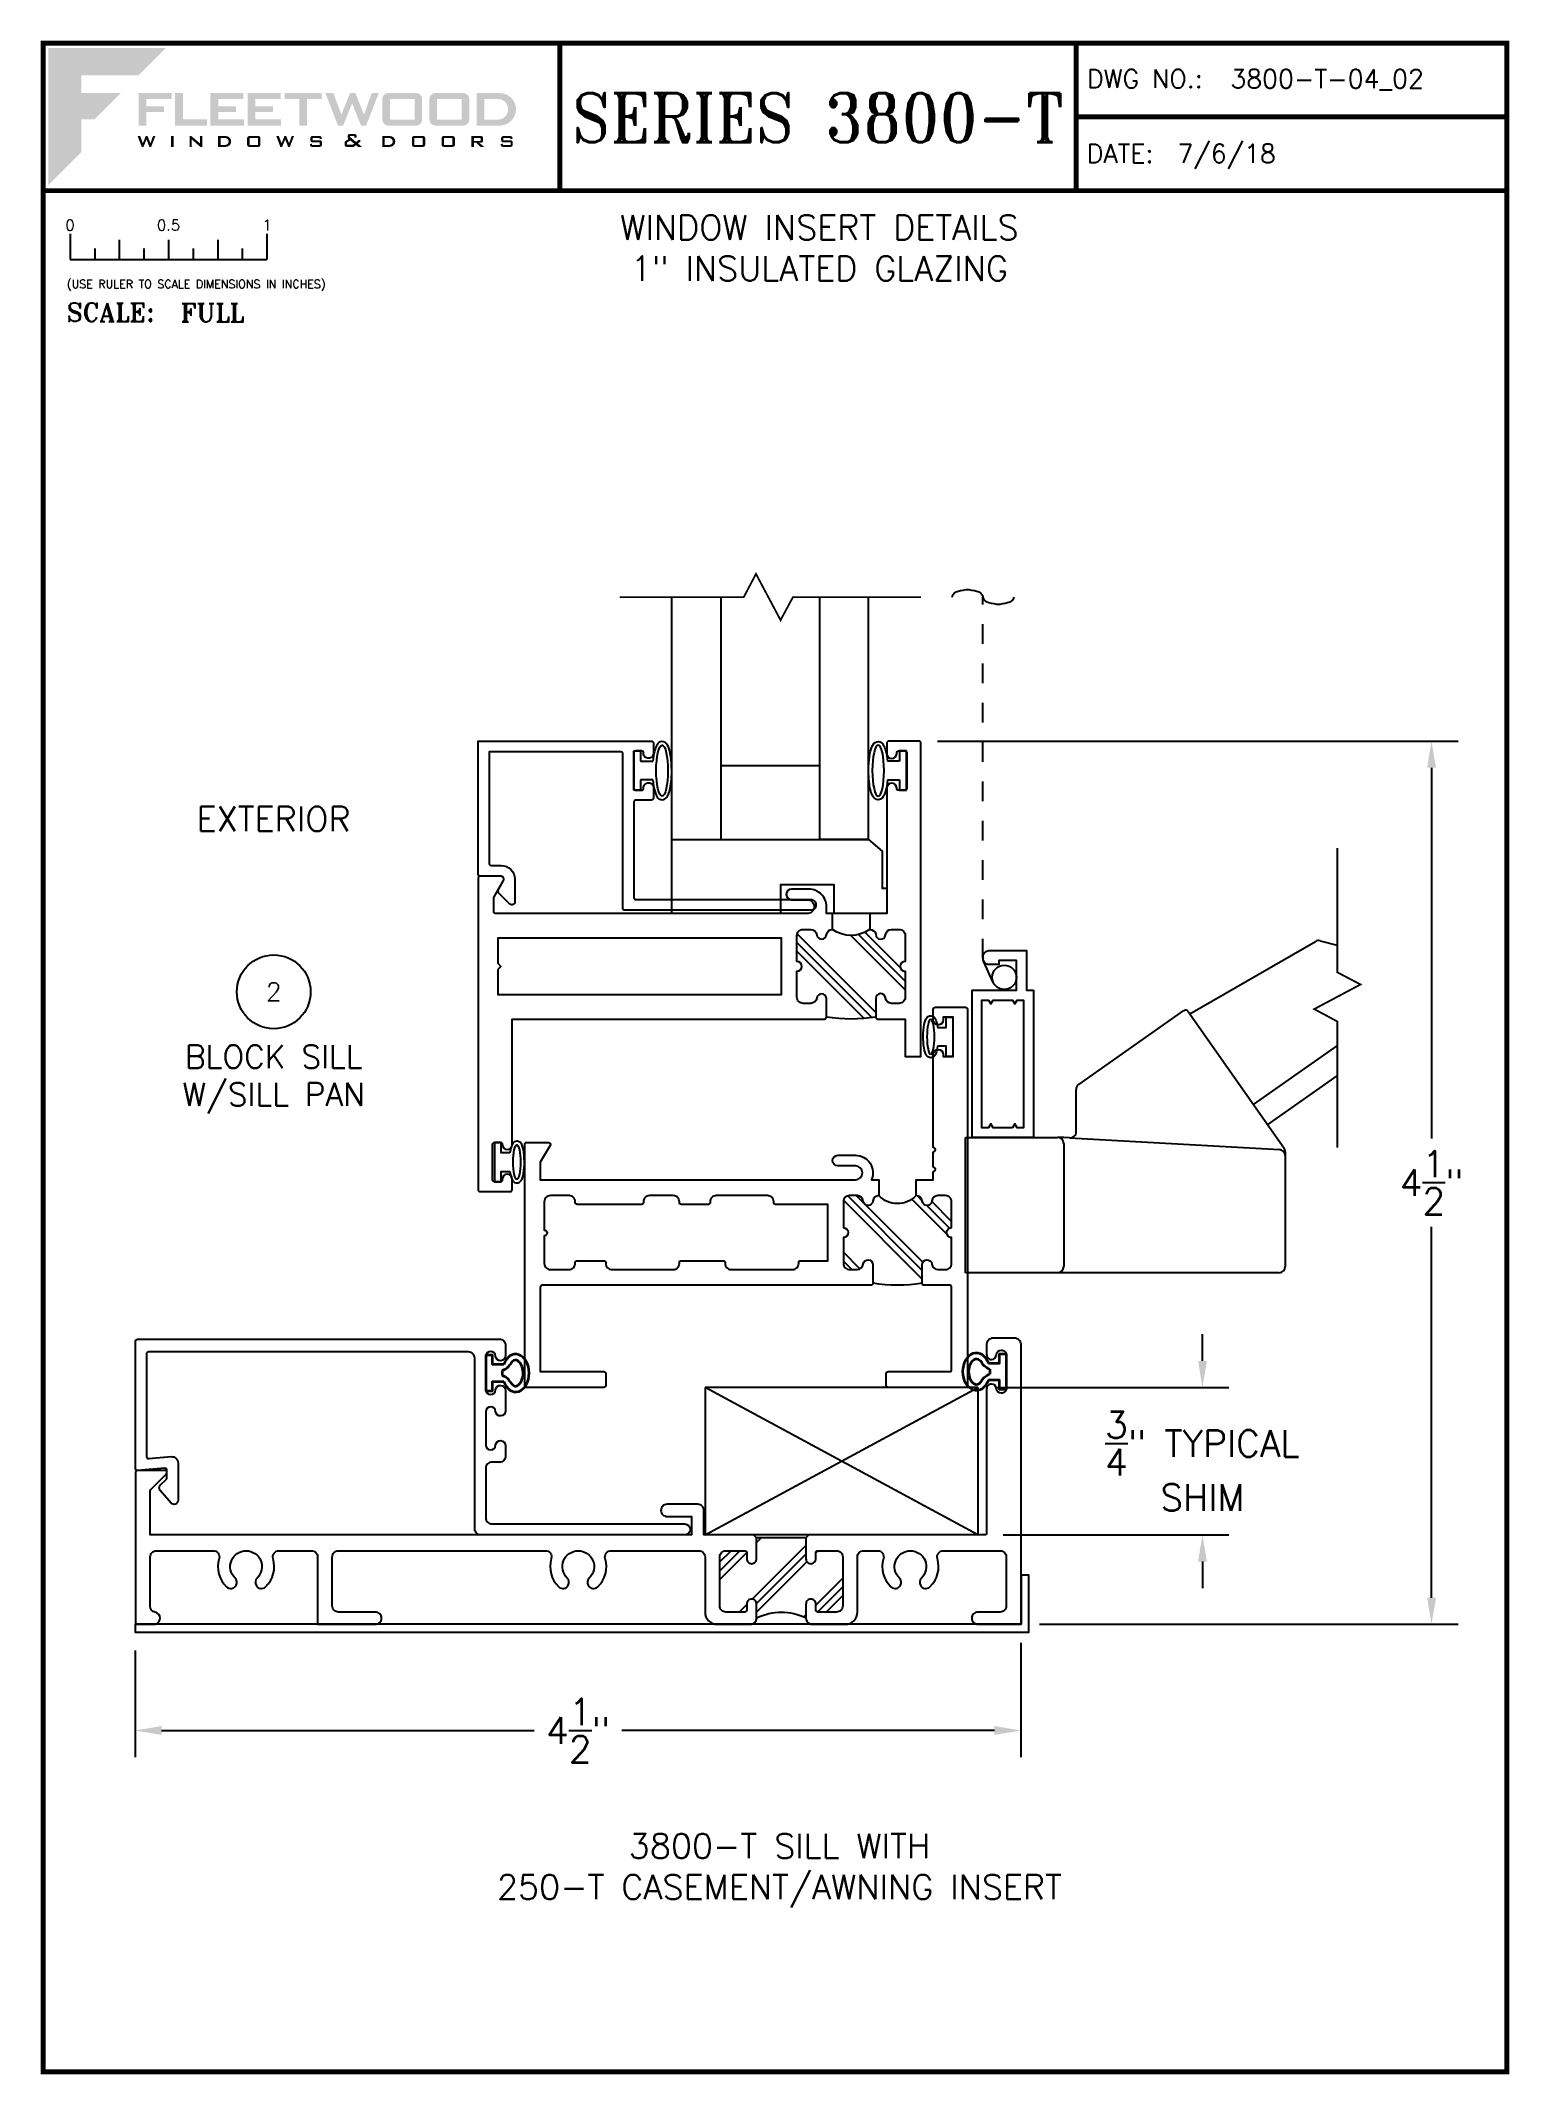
# Paper-space layout 'DETAIL 2' of a CAD drawing. Extents: x 0.3 to 7.8, y 0.1 to 10.4.
# The model-space entities are those that its viewports show. They can reach past a viewport. Long polylines and large blocks are cut down to what shows.
import ezdxf
from ezdxf.enums import TextEntityAlignment as Align

# ---------------------------------------------------------------- set-up
doc = ezdxf.new("R2010")
doc.units = 0
doc.header["$MEASUREMENT"] = 0
doc.linetypes.add('HIDDEN', pattern=[0.375, 0.25, -0.125])
doc.layers.get('0').update_dxf_attribs({"linetype": 'CONTINUOUS'})
doc.layers.get('Defpoints').update_dxf_attribs({"linetype": 'CONTINUOUS'})
for name, color, linetype in [('DIM', 7, 'CONTINUOUS'), ('FRAME', 1, 'CONTINUOUS'), ('GEOMETRY', 1, 'CONTINUOUS'), ('GLASS', 7, 'CONTINUOUS'), ('MISC', 7, 'CONTINUOUS'), ('SCREEN', 5, 'CONTINUOUS'), ('TEXT', 7, 'CONTINUOUS'), ('VENT', 5, 'CONTINUOUS')]:
    doc.layers.add(name, color=color, linetype=linetype)
doc.layers.add('PROFILE NUMBER', color=150, linetype='CONTINUOUS', lineweight=35)
doc.layers.add('VP', color=40, linetype='CONTINUOUS', plot=False)
doc.layers.get('VP').off()
doc.styles.add('ROMANS', font='romans')
doc.styles.add('ROMANT', font='romant')
doc.styles.add('SIMPLEX-094', font='simplex.shx', dxfattribs={"height": 0.094})
doc.styles.get("Standard").update_dxf_attribs({"font": 'simplex.shx'})
doc.dimstyles.new('FULL SCALE', dxfattribs={"dimscale": 0.75, "dimtxt": 0.18, "dimasz": 0.18, "dimexe": 0.18, "dimexo": 0.125, "dimgap": 0.09, "dimtad": 0, "dimtih": 1, "dimtoh": 1, "dimdec": 4, "dimzin": 0, "dimdsep": 46, "dimlunit": 4, "dimtxsty": 'Standard', "dimcen": 0.09, "dimadec": 0, "dimazin": 0, "dimtfac": 1, "dimtdec": 4, "dimtofl": 0, "dimtmove": 0, "dimatfit": 3, "dimfxl": 0, "dimtolj": 1, "dimtzin": 0, "dimarcsym": 0})

# ---------------------------------------------------------------- blocks, each defined once
blk = doc.blocks.new('sectball')
blk.add_circle((0, 0), 0.125)
blk.add_attdef('NO', text='', height=0.062).set_placement((0, 0), align=Align.MIDDLE_CENTER)
for tag, p in [('LINE1', (0, -0.2588)), ('LINE2', (0, -0.3864)), ('LINE3', (0, -0.5214))]:
    blk.add_attdef(tag, text='', height=0.078).set_placement(p, align=Align.CENTER)
blk = doc.blocks.new('*D73')
at = {"color": 0, "lineweight": -2}
for p, q in [((4.858, 6.889), (7.503, 6.889)), ((7.368, 6.754), (7.368, 4.87)), ((7.368, 2.535), (7.368, 4.42)), ((5.376, 2.4), (7.503, 2.4))]:
    blk.add_line(p, q, dxfattribs=at)
at = {"color": 0}
for points in [[(7.346, 6.754), (7.391, 6.754), (7.368, 6.889)], [(7.346, 2.535), (7.391, 2.535), (7.368, 2.4)]]:
    blk.add_solid(points, dxfattribs=at)
at = {"layer": 'Defpoints', "color": 0}
for p in [(4.764, 6.889), (5.282, 2.4), (7.368, 2.4)]:
    blk.add_point(p, dxfattribs=at)
at = {"color": 0, "insert": (7.368, 4.645), "char_height": 0.135, "attachment_point": 5}
blk.add_mtext('\\A1;4{\\H1.000000x;\\S1/2;}"', dxfattribs=at)
blk = doc.blocks.new('*D72')
at = {"color": 0, "lineweight": -2}
for p, q in [((6.204, 3.739), (6.204, 3.874)), ((5.15, 3.604), (6.339, 3.604)), ((5.191, 2.854), (6.339, 2.854)), ((6.204, 2.719), (6.204, 2.584))]:
    blk.add_line(p, q, dxfattribs=at)
at = {"color": 0}
for points in [[(6.182, 3.739), (6.227, 3.739), (6.204, 3.604)], [(6.182, 2.719), (6.227, 2.719), (6.204, 2.854)]]:
    blk.add_solid(points, dxfattribs=at)
at = {"layer": 'Defpoints', "color": 0}
for p in [(5.056, 3.604), (5.097, 2.854), (6.204, 2.854)]:
    blk.add_point(p, dxfattribs=at)
at = {"color": 0, "insert": (6.204, 3.229), "char_height": 0.135, "attachment_point": 5}
blk.add_mtext('\\A1;{\\H1.000000x;\\S3/4;}" TYPICAL\\PSHIM', dxfattribs=at)
blk = doc.blocks.new('Fleetwood_Logo_6-10-15')
h = blk.add_hatch(color=154)
h.dxf.hatch_style = 1
h.paths.add_polyline_path([(0.2526, -0.0017), (0.0019, -0.0017), (0.0019, -0.2942), (0.0725, -0.2236), (0.0725, -0.1535), (0.1007, -0.1535), (0.1567, -0.0976), (0.0725, -0.0976), (0.0725, -0.0596), (0.1946, -0.0596)])
h = blk.add_hatch(color=251)
h.dxf.hatch_style = 1
h.paths.add_polyline_path([(0.2487, -0.1256), (0.2112, -0.1256), (0.2112, -0.1102), (0.2647, -0.1102), (0.2647, -0.0976), (0.1946, -0.0976), (0.1946, -0.1667), (0.2112, -0.1667), (0.2112, -0.1377), (0.2487, -0.1377)])
h = blk.add_hatch(color=251)
h.dxf.hatch_style = 1
h.paths.add_polyline_path([(0.2886, -0.0976), (0.272, -0.0976), (0.272, -0.1667), (0.3401, -0.1667), (0.3401, -0.1535), (0.2886, -0.1535)])
h = blk.add_hatch(color=251)
h.dxf.hatch_style = 1
h.paths.add_polyline_path([(0.4175, -0.0976), (0.3474, -0.0976), (0.3474, -0.1667), (0.4185, -0.1667), (0.4185, -0.1534), (0.364, -0.1534), (0.364, -0.1377), (0.4015, -0.1377), (0.4015, -0.1256), (0.364, -0.1256), (0.364, -0.1102), (0.4175, -0.1102)])
h = blk.add_hatch(color=251)
h.dxf.hatch_style = 1
h.paths.add_polyline_path([(0.4965, -0.0976), (0.4264, -0.0976), (0.4264, -0.1667), (0.4975, -0.1667), (0.4975, -0.1534), (0.443, -0.1534), (0.443, -0.1377), (0.4804, -0.1377), (0.4804, -0.1256), (0.443, -0.1256), (0.443, -0.1102), (0.4965, -0.1102)])
h = blk.add_hatch(color=251)
h.dxf.hatch_style = 1
h.paths.add_polyline_path([(0.5842, -0.0976), (0.5054, -0.0976), (0.5054, -0.1102), (0.5365, -0.1102), (0.5365, -0.1667), (0.5531, -0.1667), (0.5531, -0.1102), (0.5842, -0.1102)])
h = blk.add_hatch(color=251)
h.dxf.hatch_style = 1
h.paths.add_polyline_path([(0.6089, -0.0976), (0.5921, -0.0976), (0.6188, -0.1667), (0.63, -0.1667), (0.6489, -0.1192), (0.6679, -0.1667), (0.6789, -0.1667), (0.7056, -0.0976), (0.6908, -0.0976), (0.6742, -0.1433), (0.6558, -0.0976), (0.6446, -0.0976), (0.6261, -0.1433)])
h = blk.add_hatch(color=251)
h.dxf.hatch_style = 1
h.paths.add_polyline_path([(0.7853, -0.0976), (0.726, -0.0976, 0.414214), (0.7133, -0.1102), (0.7133, -0.154, 0.414214), (0.726, -0.1667), (0.7853, -0.1667, 0.414214), (0.798, -0.154), (0.798, -0.1102, 0.414214)])
h.paths.add_polyline_path([(0.7819, -0.1102), (0.7819, -0.154), (0.7294, -0.154), (0.7294, -0.1102)], flags=16)
h = blk.add_hatch(color=251)
h.dxf.hatch_style = 1
h.paths.add_polyline_path([(0.8856, -0.0976), (0.8262, -0.0976, 0.414214), (0.8136, -0.1102), (0.8136, -0.154, 0.414214), (0.8262, -0.1667), (0.8856, -0.1667, 0.414214), (0.8982, -0.154), (0.8982, -0.1102, 0.414214)])
h.paths.add_polyline_path([(0.8822, -0.1102), (0.8822, -0.154), (0.8296, -0.154), (0.8296, -0.1102)], flags=16)
h = blk.add_hatch(color=251)
h.dxf.hatch_style = 1
h.paths.add_polyline_path([(0.9632, -0.0976), (0.914, -0.0976), (0.914, -0.1667), (0.9632, -0.1667, 1)])
h.paths.add_polyline_path([(0.9301, -0.1102), (0.9593, -0.1102, -1), (0.9593, -0.154), (0.9301, -0.154)], flags=16)
h = blk.add_hatch(color=7)
h.dxf.hatch_style = 1
h.paths.add_polyline_path([(0.2301, -0.1891), (0.2251, -0.1891), (0.2196, -0.2043), (0.2134, -0.1891), (0.2097, -0.1891), (0.2035, -0.2043), (0.1978, -0.1891), (0.1922, -0.1891), (0.2011, -0.2121), (0.2048, -0.2121), (0.2112, -0.1963), (0.2175, -0.2121), (0.2212, -0.2121)])
h = blk.add_hatch(color=7)
h.dxf.hatch_style = 1
h.paths.add_polyline_path([(0.2691, -0.1891), (0.2637, -0.1891), (0.2637, -0.2118), (0.2637, -0.2121), (0.2691, -0.2121)])
h = blk.add_hatch(color=7)
h.dxf.hatch_style = 1
h.paths.add_polyline_path([(0.3077, -0.1964), (0.3259, -0.2121), (0.3298, -0.2121), (0.3298, -0.1891), (0.325, -0.1891), (0.325, -0.2047), (0.3067, -0.1891), (0.3029, -0.1891), (0.3029, -0.2121), (0.3077, -0.2121)])
h = blk.add_hatch(color=7)
h.dxf.hatch_style = 1
h.paths.add_polyline_path([(0.3801, -0.1891), (0.3637, -0.1891), (0.3637, -0.2121), (0.3801, -0.2121, 1)])
h.paths.add_polyline_path([(0.3691, -0.2079), (0.3691, -0.1933), (0.3788, -0.1933, -1), (0.3788, -0.2079)], flags=16)
h = blk.add_hatch(color=7)
h.dxf.hatch_style = 1
h.paths.add_polyline_path([(0.4537, -0.2079), (0.4537, -0.1933, 0.414214), (0.4495, -0.1891), (0.4297, -0.1891, 0.414214), (0.4255, -0.1933), (0.4255, -0.2079, 0.414214), (0.4297, -0.2121), (0.4495, -0.2121, 0.414214)])
h.paths.add_polyline_path([(0.4308, -0.2079), (0.4308, -0.1933), (0.4484, -0.1933), (0.4484, -0.2079)], flags=16)
h = blk.add_hatch(color=7)
h.dxf.hatch_style = 1
h.paths.add_polyline_path([(0.5253, -0.1891), (0.5203, -0.1891), (0.5148, -0.2043), (0.5087, -0.1891), (0.5049, -0.1891), (0.4988, -0.2043), (0.493, -0.1891), (0.4874, -0.1891), (0.4963, -0.2121), (0.5001, -0.2121), (0.5064, -0.1963), (0.5127, -0.2121), (0.5164, -0.2121)])
h = blk.add_hatch(color=7)
h.dxf.hatch_style = 1
h.paths.add_polyline_path([(0.5801, -0.1891), (0.5643, -0.1891, 0.414214), (0.56, -0.1933), (0.56, -0.1981, 0.414214), (0.5643, -0.2024), (0.58, -0.2024), (0.58, -0.2078), (0.5637, -0.2078), (0.5637, -0.2052), (0.5591, -0.2062), (0.5591, -0.2078, 0.414214), (0.5634, -0.2121), (0.5805, -0.2121, 0.414214), (0.5848, -0.2078), (0.5848, -0.2024, 0.414214), (0.5805, -0.1982), (0.5648, -0.1982), (0.5648, -0.193), (0.5798, -0.193), (0.5798, -0.1958), (0.5843, -0.1948), (0.5843, -0.1933, 0.414214)])
h = blk.add_hatch(color=7)
h.dxf.hatch_style = 1
h.paths.add_polyline_path([(0.645, -0.1913, -0.222262), (0.6447, -0.1906), (0.6447, -0.1892), (0.6535, -0.1892), (0.6535, -0.193), (0.6587, -0.1918), (0.6587, -0.189, 0.414214), (0.6544, -0.1847), (0.6437, -0.1847, 0.414214), (0.6394, -0.189), (0.6394, -0.1922, 0.222262), (0.6407, -0.1948), (0.6415, -0.1955), (0.6345, -0.1998, 0.260684), (0.6329, -0.2027), (0.6329, -0.2078, 0.414214), (0.6372, -0.2121), (0.6514, -0.2121, 0.17577), (0.6536, -0.2113), (0.657, -0.2085), (0.6614, -0.2121), (0.6699, -0.2121), (0.6613, -0.2049), (0.6676, -0.1997), (0.6637, -0.1964), (0.6574, -0.2017)])
h.paths.add_polyline_path([(0.6532, -0.2052), (0.6509, -0.2072, -0.17577), (0.6502, -0.2074), (0.6382, -0.2074), (0.6382, -0.2033, -0.260684), (0.6387, -0.2025), (0.6451, -0.1985)], flags=16)
h = blk.add_hatch(color=7)
h.dxf.hatch_style = 1
h.paths.add_polyline_path([(0.7294, -0.1891), (0.713, -0.1891), (0.713, -0.2121), (0.7294, -0.2121, 1)])
h.paths.add_polyline_path([(0.7184, -0.2079), (0.7184, -0.1933), (0.7281, -0.1933, -1), (0.7281, -0.2079)], flags=16)
h = blk.add_hatch(color=7)
h.dxf.hatch_style = 1
h.paths.add_polyline_path([(0.8045, -0.2079), (0.8045, -0.1933, 0.414214), (0.8003, -0.1891), (0.7805, -0.1891, 0.414214), (0.7763, -0.1933), (0.7763, -0.2079, 0.414214), (0.7805, -0.2121), (0.8003, -0.2121, 0.414214)])
h.paths.add_polyline_path([(0.7816, -0.2079), (0.7816, -0.1933), (0.7992, -0.1933), (0.7992, -0.2079)], flags=16)
h = blk.add_hatch(color=7)
h.dxf.hatch_style = 1
h.paths.add_polyline_path([(0.8678, -0.2079), (0.8678, -0.1933, 0.414214), (0.8636, -0.1891), (0.8438, -0.1891, 0.414214), (0.8396, -0.1933), (0.8396, -0.2079, 0.414214), (0.8438, -0.2121), (0.8636, -0.2121, 0.414214)])
h.paths.add_polyline_path([(0.8449, -0.2079), (0.8449, -0.1933), (0.8624, -0.1933), (0.8624, -0.2079)], flags=16)
h = blk.add_hatch(color=7)
h.dxf.hatch_style = 1
h.paths.add_polyline_path([(0.9277, -0.1993), (0.9277, -0.1933, 0.414214), (0.9235, -0.1891), (0.9028, -0.1891), (0.9028, -0.2121), (0.9082, -0.2121), (0.9082, -0.2035), (0.9131, -0.2035), (0.9224, -0.2121), (0.9303, -0.2121), (0.9197, -0.2035), (0.9235, -0.2035, 0.414214)])
h.paths.add_polyline_path([(0.9082, -0.1993), (0.9082, -0.1933), (0.9214, -0.1933, -0.414214), (0.9224, -0.1943), (0.9224, -0.1983, -0.414214), (0.9214, -0.1993)], flags=16)
h = blk.add_hatch(color=7)
h.dxf.hatch_style = 1
h.paths.add_polyline_path([(0.9867, -0.1982), (0.971, -0.1982), (0.971, -0.193), (0.9859, -0.193), (0.9859, -0.1958), (0.9905, -0.1948), (0.9905, -0.1933, 0.414214), (0.9863, -0.1891), (0.9705, -0.1891, 0.414214), (0.9662, -0.1933), (0.9662, -0.1981, 0.414214), (0.9705, -0.2024), (0.9862, -0.2024), (0.9862, -0.2078), (0.9699, -0.2078), (0.9699, -0.2052), (0.9653, -0.2062), (0.9653, -0.2078, 0.414214), (0.9696, -0.2121), (0.9867, -0.2121, 0.414214), (0.991, -0.2078), (0.991, -0.2024, 0.414214)])
blk = doc.blocks.new('A-SIZE_P')
at = {"const_width": 0.025}
blk.add_lwpolyline([(0.313, 0.125), (7.751, 0.125), (7.751, 10.437), (0.313, 10.437)], close=True, dxfattribs=at)
for points in [[(2.938, 10.437), (2.938, 9.687)], [(5.563, 10.437), (5.563, 9.687)], [(5.563, 10.062), (7.751, 10.062)], [(0.313, 9.687), (7.751, 9.687)]]:
    blk.add_lwpolyline(points, dxfattribs=at)
at = {"xscale": 2.387023416083395, "yscale": 2.387023416083395, "zscale": 2.387023416083395}
blk.add_blockref('Fleetwood_Logo_6-10-15', (0.334, 10.416), dxfattribs=at)
for s, style, p in [('DWG NO.:', 'SIMPLEX-094', (5.617, 10.209)), ('DATE:', 'SIMPLEX-094', (5.616, 9.829)), ('SCALE:', 'ROMANT', (0.433, 9.022))]:
    blk.add_text(s, height=0.094, dxfattribs=dict(style=style)).set_placement(p)
for tag, p, style in [('DWG_NO', (6.346, 10.209), 'SIMPLEX-094'), ('DATE', (6.077, 9.829), 'SIMPLEX-094'), ('SCALE', (1.011, 9.02), 'ROMANT')]:
    blk.add_attdef(tag, p, '', height=0.094, dxfattribs=dict(style=style))
for tag, height, style, width, p, p2 in [('DWG_NO_F', 0.094, 'SIMPLEX-094', 1.745692, (6.347, 10.209), (7.683, 10.209)), ('PRODUCT', 0.25, 'ROMANT', 1.390728, (3.001, 9.934), (5.5, 9.934))]:
    blk.add_attdef(tag, text='', height=height, dxfattribs=dict(style=style, width=width)).set_placement(p, p2, align=Align.FIT)
blk = doc.blocks.new('Full')
for p, q in [((0.137, -0.219), (0.137, -0.35)), ((0.262, -0.294), (0.262, -0.35)), ((0.387, -0.249), (0.387, -0.35)), ((0.512, -0.294), (0.512, -0.35)), ((0.637, -0.249), (0.637, -0.35)), ((0.762, -0.294), (0.762, -0.35)), ((0.887, -0.249), (0.887, -0.35)), ((1.012, -0.294), (1.012, -0.35)), ((1.137, -0.219), (1.137, -0.35)), ((0.137, -0.35), (1.137, -0.35))]:
    blk.add_line(p, q)
for s, p in [('0', (0.137, -0.219)), ('0.5', (0.637, -0.219)), ('1', (1.137, -0.219))]:
    blk.add_text(s, height=0.055).set_placement(p, align=Align.BOTTOM_CENTER)
at = {"style": 'ROMANS'}
blk.add_text('(USE RULER TO SCALE DIMENSIONS IN INCHES)', height=0.04115, dxfattribs=at).set_placement((0.12, -0.495))
blk = doc.blocks.new('*D126')
at = {"color": 0, "lineweight": -2}
for p, q in [((5.282, 2.306), (5.282, 1.725)), ((0.78, 2.266), (0.78, 1.725)), ((0.915, 1.86), (2.809, 1.86)), ((5.147, 1.86), (3.253, 1.86))]:
    blk.add_line(p, q, dxfattribs=at)
at = {"color": 0}
for points in [[(0.915, 1.883), (0.915, 1.838), (0.78, 1.86)], [(5.147, 1.883), (5.147, 1.838), (5.282, 1.86)]]:
    blk.add_solid(points, dxfattribs=at)
at = {"layer": 'Defpoints', "color": 0}
for p in [(5.282, 2.4), (0.78, 2.36), (5.282, 1.86)]:
    blk.add_point(p, dxfattribs=at)
at = {"color": 0, "insert": (3.031, 1.86), "char_height": 0.135, "attachment_point": 5}
blk.add_mtext('\\A1;4{\\H1.000000x;\\S1/2;}"', dxfattribs=at)
blk = doc.blocks.new('05P19-BLOCK-OG')
h = blk.add_hatch()
h.set_pattern_fill('PLAST', angle=45, style=0)
h.paths.add_polyline_path([(0.006, 1.12, -1), (0.006, 1.17), (0.006, 1.302, 0.414214), (-0.025, 1.333), (-0.063, 1.333, 0.38311), (-0.094, 1.305, -0.947716), (-0.143, 1.308), (-0.143, 1.403, 0.081165), (-0.394, 1.403), (-0.394, 1.308, -0.947716), (-0.443, 1.305, 0.38311), (-0.474, 1.333), (-0.512, 1.333, 0.414214), (-0.544, 1.302), (-0.544, 1.17, -1), (-0.544, 1.12), (-0.544, 0.988, 0.414214), (-0.512, 0.957), (-0.474, 0.957, 0.38311), (-0.443, 0.985, -0.898027), (-0.394, 0.985, 0.009247), (-0.394, 0.984, 0.372543), (-0.363, 0.957, -0.436275), (-0.174, 0.957, 0.38311), (-0.143, 0.985, -0.898027), (-0.094, 0.985, 0.38311), (-0.063, 0.957), (-0.025, 0.957, 0.414214), (0.006, 0.988)])
for points in [[(-0.394, 0.984, -0.009247), (-0.394, 0.985, 0.898027), (-0.443, 0.985, -0.38311), (-0.474, 0.957), (-0.512, 0.957, -0.414214), (-0.544, 0.988), (-0.544, 1.12, 1), (-0.544, 1.17), (-0.544, 1.302, -0.414214), (-0.512, 1.333), (-0.474, 1.333, -0.38311), (-0.443, 1.305, 0.947716), (-0.394, 1.308), (-0.394, 1.403, 0.414214), (-0.404, 1.413), (-2.073, 1.413, -0.414214), (-2.084, 1.423), (-2.084, 1.852), (-1.761, 1.852, 0.414214), (-1.751, 1.862), (-1.751, 1.922, 0.414214), (-1.761, 1.932), (-2.154, 1.932, 0.414214), (-2.163, 1.922), (-2.163, 0.697, 0.414214), (-2.154, 0.687), (-2.042, 0.687, 0.57735), (-2.034, 0.702), (-2.084, 0.788), (-2.084, 0.877), (-0.483, 0.877, -1), (-0.483, 0.806), (-0.572, 0.806, 1), (-0.572, 0.752), (-0.483, 0.752, 0.536675), (-0.401, 0.877), (-0.363, 0.877), (-0.363, 0.957, -0.38311), (-0.394, 0.985)], [(-0.143, 0.984, 0.009247), (-0.143, 0.985, -0.38311), (-0.174, 0.957), (-0.174, 0.877), (-0.087, 0.877), (-0.087, 0.838, 0.317837), (-0.083, 0.833, -0.707107), (-0.083, 0.814, 0.317837), (-0.087, 0.81), (-0.087, 0.738, 0.317837), (-0.083, 0.733, -0.707107), (-0.083, 0.714, 0.317837), (-0.087, 0.71), (-0.087, 0.239, 1), (-0.037, 0.239), (-0.037, 0.25), (0.014, 0.25), (0.014, 0.05), (-0.037, 0.05), (-0.037, 0.064, 1), (-0.087, 0.064), (-0.087, 0.01, 0.414214), (-0.076, 0), (0.076, 0, 0.414214), (0.087, 0.01), (0.087, 1.922, 0.414214), (0.076, 1.932), (-0.316, 1.932, 0.414214), (-0.326, 1.922), (-0.326, 1.862, 0.414214), (-0.316, 1.852), (-0.003, 1.852, -0.414214), (0.006, 1.842), (0.006, 1.423, -0.414214), (-0.003, 1.413), (-0.134, 1.413, 0.414214), (-0.143, 1.403), (-0.143, 1.308, 0.947716), (-0.094, 1.305, -0.38311), (-0.063, 1.333), (-0.025, 1.333, -0.414214), (0.006, 1.302), (0.006, 1.17, 1), (0.006, 1.12), (0.006, 0.988, -0.414214), (-0.025, 0.957), (-0.063, 0.957, -0.38311), (-0.094, 0.985, 0.898027), (-0.143, 0.985)]]:
    blk.add_lwpolyline(points, format="xyb")
blk.add_lwpolyline([(-1.377, 0.988, -0.414214), (-1.408, 0.957), (-1.529, 0.957, -0.414214), (-1.56, 0.988), (-1.56, 0.992, 0.414214), (-1.569, 1.002), (-1.897, 1.002, 0.414214), (-1.907, 0.992), (-1.907, 0.988, -0.414214), (-1.938, 0.957), (-2.032, 0.957, -0.414214), (-2.064, 0.988), (-2.064, 1.132, 1), (-2.064, 1.162), (-2.064, 1.302, -0.414214), (-2.032, 1.333), (-1.938, 1.333, -0.414214), (-1.907, 1.302), (-1.907, 1.302), (-1.907, 1.298, 0.414214), (-1.897, 1.288), (-1.761, 1.288, 0.414214), (-1.751, 1.298), (-1.751, 1.302), (-1.751, 1.302, -0.414214), (-1.72, 1.333), (-1.408, 1.333, -0.414214), (-1.377, 1.302), (-1.377, 1.302), (-1.377, 1.298, 0.414214), (-1.367, 1.288), (-1.155, 1.288, 0.414214), (-1.145, 1.298), (-1.145, 1.302), (-1.145, 1.302, -0.414214), (-1.114, 1.333), (-0.802, 1.333, -0.414214), (-0.771, 1.302), (-0.771, 1.302), (-0.771, 1.298, 0.414214), (-0.761, 1.288), (-0.623, 1.288), (-0.623, 1.002), (-0.889, 1.002, 0.414214), (-0.898, 0.992), (-0.898, 0.988, -0.414214), (-0.93, 0.957), (-1.19, 0.957, -0.414214), (-1.221, 0.988), (-1.221, 0.992, 0.414214), (-1.23, 1.002), (-1.367, 1.002, 0.414214), (-1.377, 0.992)], format="xyb", close=True)
at = {"color": 7}
for centre, radius, start, end in [((-0.269, 0.638), 0.775, 80.7195, 99.2805), ((-0.269, 0.869), 0.129, 42.8591, 137.1409)]:
    blk.add_arc(centre, radius, start, end, dxfattribs=at)
blk = doc.blocks.new('05P11-Z-BAR')
h = blk.add_hatch()
h.set_pattern_fill('PLAST', angle=45, style=0)
h.set_pattern_definition([(45, (-0.3846, -1e-07), (-0.176777, 0.176777), []), (45, (-0.4067, 0.0221), (-0.176777, 0.176777), []), (45, (-0.4288, 0.0442), (-0.176777, 0.176777), [])])
h.paths.add_polyline_path([(0.006, 1.12, -0.414214), (-0.018, 1.145, -0.414214), (0.006, 1.17), (0.006, 1.302, 0.414214), (-0.025, 1.333), (-0.063, 1.333, 0.38311), (-0.094, 1.305, -0.947716), (-0.143, 1.308), (-0.143, 1.403, 0.087329), (-0.394, 1.403), (-0.394, 1.308, -1), (-0.443, 1.308, 0.352985), (-0.473, 1.333), (-0.512, 1.333, 0.414214), (-0.544, 1.302), (-0.544, 1.17, -0.414214), (-0.518, 1.145, -0.414214), (-0.544, 1.12), (-0.544, 0.988, 0.414214), (-0.512, 0.957), (-0.474, 0.957, 0.38311), (-0.443, 0.985, -0.898027), (-0.394, 0.985, 0.38311), (-0.363, 0.957, -0.325577), (-0.174, 0.957, 0.363634), (-0.143, 0.982, -0.947716), (-0.094, 0.985, 0.38311), (-0.063, 0.957), (-0.025, 0.957, 0.414214), (0.006, 0.988)])
blk.add_line((-0.087, 0.877), (-0.087, 0.877))
for points in [[(-2.164, 2.28, -0.414214), (-2.154, 2.29), (-2.001, 2.29, -0.414214), (-1.991, 2.28), (-1.991, 2.226, -1), (-2.041, 2.226), (-2.041, 2.23, 0.414214), (-2.051, 2.24), (-2.081, 2.24, 0.414214), (-2.091, 2.23), (-2.091, 2.05, 0.414214), (-2.081, 2.04), (-2.051, 2.04, 0.414214), (-2.041, 2.05), (-2.041, 2.051, -1), (-1.991, 2.051), (-1.991, 1.413), (-0.403, 1.413, -0.414214), (-0.394, 1.403), (-0.394, 1.306, -0.888834), (-0.443, 1.306, 0.377258), (-0.474, 1.333), (-0.512, 1.333, 0.414214), (-0.544, 1.302), (-0.544, 1.17, -1), (-0.544, 1.12), (-0.544, 0.988, 0.414214), (-0.512, 0.957), (-0.474, 0.957, 0.383109), (-0.443, 0.985, -0.898027), (-0.394, 0.985, 0.38311), (-0.363, 0.957), (-0.363, 0.877), (-0.394, 0.877), (-0.394, 0.842, -0.414214), (-0.483, 0.752), (-0.571, 0.752, -1), (-0.571, 0.806), (-0.486, 0.806, 0.859155), (-0.486, 0.877), (-2.074, 0.877, 0.414214), (-2.084, 0.867), (-2.084, 0.797, 0.131652), (-2.082, 0.792), (-2.035, 0.709, -0.577353), (-2.048, 0.687), (-2.154, 0.687, -0.414214), (-2.164, 0.697), (-2.164, 2.28)], [(-0.025, 0.957, 0.414214), (0.006, 0.988), (0.006, 1.12, -1), (0.006, 1.17), (0.006, 1.302, 0.414214), (-0.025, 1.333), (-0.063, 1.333, 0.38311), (-0.094, 1.305, -0.947716), (-0.143, 1.308), (-0.143, 1.403, -0.414214), (-0.133, 1.413), (0.006, 1.413), (0.006, 1.603), (0.086, 1.603), (0.086, 0.01, -0.414214), (0.077, 0), (-0.077, 0, -0.414214), (-0.087, 0.01), (-0.087, 0.064, -1), (-0.037, 0.064), (-0.037, 0.06, 0.414214), (-0.027, 0.05), (0.003, 0.05, 0.414214), (0.014, 0.06), (0.014, 0.24, 0.414214), (0.003, 0.25), (-0.027, 0.25, 0.414214), (-0.037, 0.24), (-0.037, 0.239, -1), (-0.087, 0.239), (-0.087, 0.877), (-0.174, 0.877), (-0.174, 0.957, 0.363634), (-0.143, 0.982, -0.947716), (-0.094, 0.985, 0.38311), (-0.063, 0.957), (-0.025, 0.957)]]:
    blk.add_lwpolyline(points, format="xyb")
blk.add_lwpolyline([(-2.063, 1.16), (-2.063, 1.288), (-0.623, 1.288), (-0.623, 1.002), (-2.063, 1.002), (-2.063, 1.129), (-2.048, 1.145)], close=True)
at = {"color": 7}
for centre, radius, start, end in [((-0.269, 0.638), 0.775, 80.7195, 99.2805), ((-0.269, 0.828), 0.16, 53.9319, 126.0681)]:
    blk.add_arc(centre, radius, start, end, dxfattribs=at)
blk = doc.blocks.new('05P09-1in_GLASS_STOP')
for p, q in [((-1.338, 0.25), (-1.373, 0.25)), ((-1.373, 0.25), (-1.373, 0.05)), ((-1.338, 0.197), (-1.338, 0.25)), ((-0.022, 0.197), (-0.022, 0.25)), ((-0.022, 0.25), (0.013, 0.25)), ((0.013, 0.25), (0.013, 0.05)), ((-1.276, 0.197), (-1.338, 0.197)), ((-0.084, 0.197), (-0.022, 0.197)), ((-1.373, 0.05), (-1.338, 0.05)), ((-1.338, 0.05), (-1.338, 0.102)), ((-1.338, 0.102), (-1.276, 0.102)), ((-0.022, 0.102), (-0.084, 0.102)), ((-0.022, 0.05), (-0.022, 0.102)), ((0.013, 0.05), (-0.022, 0.05))]:
    blk.add_line(p, q)
blk.add_lwpolyline([(-2.035, 0.709, -0.57735), (-2.047, 0.687), (-2.153, 0.687, 0.414214), (-2.163, 0.677), (-2.163, 0), (-1.283, 0, 0.414214), (-1.273, 0.01), (-1.273, 0.062, 0.414214), (-1.298, 0.087, 0.435311), (-1.323, 0.061, -0.435311), (-1.333, 0.05), (-1.363, 0.05, -0.414214), (-1.373, 0.06), (-1.373, 0.24, -0.414214), (-1.363, 0.25), (-1.333, 0.25, -0.435311), (-1.323, 0.239, 0.435311), (-1.298, 0.212, 0.414214), (-1.273, 0.237), (-1.273, 0.29, 0.414214), (-1.283, 0.3), (-1.363, 0.3, -0.414214), (-1.373, 0.31), (-1.373, 0.795, -0.414214), (-1.363, 0.805), (-0.474, 0.805, 0.414214), (-0.447, 0.832), (-0.447, 0.833, 0.414214), (-0.474, 0.86), (-1.418, 0.86, 0.414214), (-1.428, 0.85), (-1.428, 0.065, -0.414214), (-1.438, 0.055), (-2.108, 0.055), (-2.108, 0.622, -0.414214), (-2.098, 0.632), (-2.047, 0.632, 0.414214), (-1.977, 0.702), (-1.977, 0.817, 0.668179), (-2.003, 0.828), (-2.058, 0.773, 0.339454), (-2.06, 0.755)], format="xyb", close=True)
at = {"extrusion": (0, 0, -1)}
blk.add_ellipse((-1.229, 0.15), major_axis=(0, 0.129), ratio=0.232303, dxfattribs=at)
blk.add_ellipse((-0.131, 0.15), major_axis=(0, 0.129), ratio=0.232303)
for points in [[(-1.276, 0.197), (-1.274, 0.219), (-1.271, 0.239), (-1.262, 0.269), (-1.258, 0.28), (-1.245, 0.294), (-1.237, 0.298), (-1.229, 0.298), (-1.218, 0.298), (-1.21, 0.292), (-1.201, 0.279), (-1.197, 0.272), (-1.187, 0.244), (-1.183, 0.215), (-1.178, 0.136), (-1.182, 0.085), (-1.194, 0.034), (-1.198, 0.022), (-1.214, 0.005), (-1.228, 0), (-1.249, 0.008), (-1.254, 0.016), (-1.262, 0.032), (-1.265, 0.041), (-1.272, 0.067), (-1.274, 0.084), (-1.276, 0.102)], [(-0.084, 0.197), (-0.086, 0.219), (-0.089, 0.239), (-0.098, 0.269), (-0.102, 0.28), (-0.115, 0.294), (-0.123, 0.298), (-0.131, 0.298), (-0.142, 0.298), (-0.15, 0.292), (-0.159, 0.279), (-0.163, 0.272), (-0.173, 0.244), (-0.177, 0.215), (-0.182, 0.136), (-0.178, 0.085), (-0.166, 0.034), (-0.162, 0.022), (-0.146, 0.005), (-0.132, 0), (-0.111, 0.008), (-0.106, 0.016), (-0.098, 0.032), (-0.095, 0.041), (-0.088, 0.067), (-0.086, 0.084), (-0.084, 0.102)]]:
    blk.add_open_spline(points, degree=3, knots=[5.075676, 5.075676, 5.075676, 5.075676, 5.596595, 5.596595, 6.055763, 6.055763, 6.283185, 6.283185, 6.283185, 6.572914, 6.572914, 6.862642, 6.862642, 7.608886, 7.608886, 8.676451, 8.676451, 9.18434, 9.18434, 9.518242, 9.518242, 9.852144, 9.852144, 10.186046, 10.186046, 10.631436, 10.631436, 10.631436, 10.631436])
blk = doc.blocks.new('*U92')
at = {"layer": 'GEOMETRY'}
blk.add_lwpolyline([(1.45, 19.51), (1.493, 19.51), (1.493, 19.458), (1.528, 19.458), (1.528, 19.658), (1.493, 19.658), (1.493, 19.605), (1.45, 19.605)], dxfattribs=at)
blk.add_ellipse((1.415, 19.558), major_axis=(0, 0.0875), ratio=0.216465, dxfattribs=at)
blk.add_open_spline([(1.45, 19.605), (1.448, 19.62), (1.445, 19.632), (1.438, 19.649), (1.436, 19.656), (1.423, 19.663), (1.419, 19.664), (1.415, 19.664), (1.405, 19.664), (1.398, 19.658), (1.391, 19.649), (1.389, 19.644), (1.382, 19.624), (1.379, 19.606), (1.375, 19.545), (1.377, 19.499), (1.391, 19.466), (1.393, 19.46), (1.409, 19.45), (1.422, 19.451), (1.435, 19.46), (1.437, 19.465), (1.444, 19.479), (1.447, 19.491), (1.449, 19.507), (1.45, 19.509), (1.45, 19.51)], degree=3, knots=[5.253202, 5.253202, 5.253202, 5.253202, 5.797173, 5.797173, 6.160155, 6.160155, 6.283185, 6.283185, 6.283185, 6.559914, 6.559914, 6.836642, 6.836642, 7.54361, 7.54361, 8.941834, 8.941834, 9.296554, 9.296554, 9.572552, 9.572552, 9.848549, 9.848549, 10.398843, 10.398843, 10.454782, 10.454782, 10.454782, 10.454782], dxfattribs=at)
blk = doc.blocks.new('*U93')
at = {"layer": 'GEOMETRY'}
blk.add_lwpolyline([(1.607, 19.51), (1.563, 19.51), (1.563, 19.458), (1.528, 19.458), (1.528, 19.658), (1.563, 19.658), (1.563, 19.605), (1.607, 19.605)], dxfattribs=at)
at = {"layer": 'GEOMETRY', "extrusion": (0, 0, -1)}
blk.add_ellipse((1.642, 19.558), major_axis=(0, 0.0875), ratio=0.216465, dxfattribs=at)
at = {"layer": 'GEOMETRY'}
blk.add_open_spline([(1.607, 19.605), (1.609, 19.62), (1.612, 19.632), (1.618, 19.649), (1.621, 19.656), (1.634, 19.663), (1.638, 19.664), (1.642, 19.664), (1.652, 19.664), (1.659, 19.658), (1.666, 19.649), (1.668, 19.644), (1.675, 19.624), (1.678, 19.606), (1.682, 19.545), (1.679, 19.499), (1.666, 19.466), (1.663, 19.46), (1.647, 19.45), (1.635, 19.451), (1.622, 19.46), (1.62, 19.465), (1.612, 19.479), (1.61, 19.491), (1.607, 19.507), (1.607, 19.509), (1.607, 19.51)], degree=3, knots=[5.253202, 5.253202, 5.253202, 5.253202, 5.797173, 5.797173, 6.160155, 6.160155, 6.283185, 6.283185, 6.283185, 6.559914, 6.559914, 6.836642, 6.836642, 7.54361, 7.54361, 8.941834, 8.941834, 9.296554, 9.296554, 9.572552, 9.572552, 9.848549, 9.848549, 10.398843, 10.398843, 10.454782, 10.454782, 10.454782, 10.454782], dxfattribs=at)
blk = doc.blocks.new('114-FLAT_SCREEN')
blk.add_line((0.142, 0.603), (0.142, 0.602))
at = {"linetype": 'HIDDEN'}
blk.add_line((0.194, 0.481), (0.144, 0.59), dxfattribs=at)
blk.add_lwpolyline([(0.399, 0.442), (0.399, -0.307), (0.087, -0.307), (0.087, 0.442), (0.312, 0.442), (0.312, 0.593), (0.222, 0.593), (0.222, 0.572), (0.172, 0.572, -0.414214), (0.142, 0.602), (0.142, 0.613, -0.414214), (0.172, 0.643), (0.362, 0.643), (0.362, 0.442)], format="xyb", close=True)
blk.add_lwpolyline([(0.292, -0.257), (0.193, -0.257), (0.182, -0.237), (0.17, -0.257), (0.136, -0.257), (0.136, 0.392), (0.17, 0.392), (0.182, 0.372), (0.193, 0.392), (0.292, 0.392), (0.303, 0.372), (0.315, 0.392), (0.348, 0.392), (0.348, -0.257), (0.315, -0.257), (0.303, -0.237)], close=True)
blk.add_circle((0.25, 0.507), 0.0618)
blk = doc.blocks.new('*U181')
at = {"layer": 'PROFILE NUMBER', "color": 5}
for p, q in [((-0.016, 0.092), (-0.013, 0.083)), ((-0.013, 0.083), (0.013, 0.083)), ((0.013, 0.083), (0.016, 0.092))]:
    blk.add_line(p, q, dxfattribs=at)
blk.add_lwpolyline([(-0.043, 0.091), (-0.043, 0.034), (-0.09, 0.034), (-0.09, 0), (0.09, 0), (0.09, 0.034), (0.043, 0.034), (0.043, 0.091)], dxfattribs=at)
for centre, start, end in [((-0.073, 0.071), 19.8289, 61.175), ((0.073, 0.071), 118.7633, 160.1945)]:
    blk.add_arc(centre, 0.06, start, end, dxfattribs=at)
blk.add_ellipse((0, 0.152), major_axis=(-0.0958, 0), ratio=0.712114, start_param=2.033109, end_param=7.391692, dxfattribs=at)
blk.add_open_spline([(0.044, 0.124), (0.053, 0.129), (0.059, 0.135), (0.069, 0.15), (0.068, 0.157), (0.049, 0.179), (0.027, 0.189), (-0.021, 0.191), (-0.045, 0.181), (-0.067, 0.16), (-0.068, 0.152), (-0.061, 0.137), (-0.054, 0.129), (-0.044, 0.124)], degree=3, knots=[2.2211, 2.2211, 2.2211, 2.2211, 2.727733, 2.727733, 3.7005, 3.7005, 4.673268, 4.673268, 5.646035, 5.646035, 6.618803, 6.618803, 7.203997, 7.203997, 7.203997, 7.203997], dxfattribs=at)
blk = doc.blocks.new('3809 BLOCK FRAME')
h = blk.add_hatch()
h.set_pattern_fill('PLAST', color=256, angle=45, style=0)
h.set_pattern_definition([(45, (-4.25098, -6.643), (-0.176777, 0.176777), []), (45, (-4.27308, -6.6209), (-0.176777, 0.176777), []), (45, (-4.29517, -6.5988), (-0.176777, 0.176777), [])])
edge = h.paths.add_edge_path()
edge.add_arc((-0.937, 0.093), 0.031, 270, 360, ccw=False)
edge.add_line((-0.937, 0.062), (-1.033, 0.062))
edge.add_arc((-1.033, 0.072), 0.01, 180, 270, ccw=False)
edge.add_line((-1.043, 0.072), (-1.043, 0.103))
edge.add_arc((-1.068, 0.103), 0.025, 360, 450)
edge.add_arc((-1.068, 0.103), 0.025, 90, 180)
edge.add_line((-1.093, 0.103), (-1.093, 0.031))
edge.add_arc((-1.218, -0.221), 0.281, 63.5092, 116.4908)
edge.add_line((-1.344, 0.031), (-1.344, 0.103))
edge.add_arc((-1.369, 0.103), 0.025, 0, 90)
edge.add_arc((-1.369, 0.103), 0.025, 90, 180)
edge.add_line((-1.394, 0.103), (-1.394, 0.072))
edge.add_arc((-1.404, 0.072), 0.01, 270, 360, ccw=False)
edge.add_line((-1.404, 0.062), (-1.5, 0.062))
edge.add_arc((-1.5, 0.093), 0.031, 180, 270, ccw=False)
edge.add_line((-1.531, 0.093), (-1.531, 0.343))
edge.add_arc((-1.5, 0.343), 0.031, 90, 180, ccw=False)
edge.add_line((-1.5, 0.374), (-1.404, 0.374))
edge.add_arc((-1.404, 0.364), 0.01, 0, 90, ccw=False)
edge.add_line((-1.394, 0.364), (-1.394, 0.333))
edge.add_arc((-1.369, 0.333), 0.025, 180, 270)
edge.add_arc((-1.369, 0.333), 0.025, 270, 360)
edge.add_line((-1.344, 0.333), (-1.344, 0.439))
edge.add_line((-1.344, 0.439), (-1.093, 0.439))
edge.add_line((-1.093, 0.439), (-1.093, 0.333))
edge.add_arc((-1.068, 0.333), 0.025, 180, 270)
edge.add_arc((-1.068, 0.333), 0.025, 270, 360)
edge.add_line((-1.043, 0.333), (-1.043, 0.364))
edge.add_arc((-1.033, 0.364), 0.01, 90, 180, ccw=False)
edge.add_line((-1.033, 0.374), (-0.937, 0.374))
edge.add_arc((-0.937, 0.343), 0.031, 0, 90, ccw=False)
edge.add_line((-0.906, 0.343), (-0.906, 0.093))
blk.add_line((-1.093, 0.439), (-1.344, 0.439))
for points in [[(-1.093, 0.439), (-1.093, 0.333, 0.414214), (-1.068, 0.308, 0.414214), (-1.043, 0.333), (-1.043, 0.364, -0.414214), (-1.033, 0.374), (-0.937, 0.374, -0.414214), (-0.906, 0.343), (-0.906, 0.093, -0.414214), (-0.937, 0.062), (-1.033, 0.062, -0.414214), (-1.043, 0.072), (-1.043, 0.103, 0.414214), (-1.068, 0.128), (-1.068, 0.128, 0.414214), (-1.093, 0.103), (-1.093, 0.031, 0.414214), (-1.062, 0), (-0.893, 0, 0.414214), (-0.831, 0.062), (-0.831, 0.343, -0.414214), (-0.8, 0.374), (-0.729, 0.374, -0.5024), (-0.699, 0.334, 0.280293), (-0.661, 0.19, 0.498955), (-0.613, 0.198), (-0.613, 0.198, 0.334263), (-0.618, 0.235, -2.470836), (-0.506, 0.235, 0.334263), (-0.511, 0.198, 0.498955), (-0.463, 0.19, 0.280293), (-0.425, 0.334, -0.5024), (-0.395, 0.374), (-0.106, 0.374, -0.414214), (-0.075, 0.343), (-0.075, 0.093, -0.414214), (-0.106, 0.062), (-0.219, 0.062, 0.414214), (-0.25, 0.031, 0.414214), (-0.219, 0), (0, 0), (0, 1.423, 0.414214), (-0.031, 1.454), (-0.144, 1.454, 0.414214), (-0.175, 1.423), (-0.175, 1.371, 0.414214), (-0.15, 1.346), (-0.15, 1.346, 0.399638), (-0.125, 1.37, -0.399638), (-0.1, 1.394), (-0.1, 1.394, -0.414214), (-0.075, 1.369), (-0.075, 1.199, -0.414214), (-0.1, 1.174), (-0.1, 1.174, -0.399638), (-0.125, 1.198, 0.399638), (-0.15, 1.221, 0.414214), (-0.175, 1.196), (-0.175, 0.464, -0.414214), (-0.185, 0.454), (-1.078, 0.454), (-1.093, 0.439)], [(-1.344, 0.439), (-1.344, 0.439), (-1.359, 0.454), (-1.612, 0.454), (-1.612, 0.579, 0.414214), (-1.643, 0.61), (-1.799, 0.61, 0.414214), (-1.83, 0.579, 0.414214), (-1.799, 0.548), (-1.674, 0.548), (-1.674, 0.454), (-4.425, 0.454), (-4.425, 0.678, -0.198912), (-4.422, 0.685), (-4.343, 0.764, 0.668179), (-4.35, 0.781), (-4.49, 0.781, 0.414214), (-4.5, 0.771), (-4.5, 0.01, 0.414214), (-4.49, 0), (-4.406, 0, 0.414214), (-4.375, 0.031, 0.358249), (-4.4, 0.061, -0.358249), (-4.425, 0.092), (-4.425, 0.343, -0.414214), (-4.394, 0.374), (-4.105, 0.374, -0.5024), (-4.075, 0.334, 0.280293), (-4.037, 0.19, 0.498955), (-3.989, 0.198, 0.334263), (-3.994, 0.235, -2.470836), (-3.882, 0.235, 0.334263), (-3.887, 0.198, 0.498955), (-3.839, 0.19, 0.280293), (-3.801, 0.334, -0.5024), (-3.771, 0.374), (-3.606, 0.374, -0.414214), (-3.575, 0.343), (-3.575, 0), (-3.281, 0, 0.414214), (-3.25, 0.031, 0.414214), (-3.281, 0.062), (-3.469, 0.062, -0.414214), (-3.5, 0.093), (-3.5, 0.343, -0.414214), (-3.469, 0.374), (-2.417, 0.374, -0.5024), (-2.387, 0.334, 0.280293), (-2.349, 0.19, 0.498955), (-2.301, 0.198, 0.334263), (-2.306, 0.235, -2.470836), (-2.194, 0.235, 0.334263), (-2.199, 0.198, 0.498955), (-2.151, 0.19, 0.280293), (-2.113, 0.334, -0.5024), (-2.083, 0.374), (-1.637, 0.374, -0.414214), (-1.606, 0.343), (-1.606, 0.062, 0.414214), (-1.544, 0), (-1.375, 0, 0.414214), (-1.344, 0.031), (-1.344, 0.103, 0.414214), (-1.369, 0.128, 0.414214), (-1.394, 0.103), (-1.394, 0.072, -0.414214), (-1.404, 0.062), (-1.5, 0.062, -0.414214), (-1.531, 0.093), (-1.531, 0.343, -0.414214), (-1.5, 0.374), (-1.404, 0.374, -0.414214), (-1.394, 0.364), (-1.394, 0.333, 0.414214), (-1.369, 0.308, 0.414214), (-1.344, 0.333), (-1.344, 0.439)]]:
    blk.add_lwpolyline(points, format="xyb")
blk.add_arc((-1.218, -0.221), 0.281, 63.5092, 116.4908)
blk = doc.blocks.new('3810_2p25in_Insert_Glass_Stop')
blk.add_lwpolyline([(1.82, 0.582, 0.975), (1.77, 0.581), (1.77, 0.411, 0.975), (1.82, 0.41, -0.975), (1.87, 0.408), (1.87, 0.303, -0.975), (1.82, 0.301, 0.975), (1.77, 0.3), (1.77, 0.13, 0.975), (1.82, 0.129, -0.975), (1.87, 0.127), (1.87, 0.074, -0.414214), (1.839, 0.043), (1.801, 0.043, 0.414214), (1.77, 0.012), (1.77, -0.24, 0.414214), (1.801, -0.271), (2.781, -0.271, -1), (2.781, -0.327), (1.745, -0.327, -0.414214), (1.714, -0.296), (1.714, 0.572, 0.414214), (1.683, 0.603), (0.056, 0.603, 0.414214), (0.046, 0.593), (0.046, 0.071, 0.440011), (0.057, 0.061), (0.172, 0.071, -0.440011), (0.206, 0.04), (0.206, -0.152, -0.691708), (0.171, -0.165), (0.115, -0.101, -0.395486), (0.116, -0.074), (0.147, -0.043, 0.198912), (0.15, -0.036), (0.15, 0.002, 0.440011), (0.139, 0.012), (0.001, 0, -0.440011), (-0.01, 0.01), (-0.01, 0.658, -0.414214), (0, 0.668), (1.839, 0.668, -0.414214), (1.87, 0.637), (1.87, 0.584, -0.975)], format="xyb", close=True)

msp = doc.modelspace()

# ---------------------------------------------------------------- linework, layer by layer
for p, q in [((-2.51, 12.907), (-1.872, 13.276)), ((-1.848, 13.279), (-1.761, 13.256)), ((-3.075, 12.549), (-2.541, 12.924)), ((-2.519, 12.92), (-2.031, 12.225)), ((-2.187, 12.447), (-1.761, 12.746)), ((-3.088, 12.309), (-3.088, 12.524)), ((-2.115, 12.344), (-1.761, 12.593)), ((-3.651, 12.279), (-3.182, 12.279)), ((-3.651, 11.591), (-3.651, 12.279)), ((-3.151, 12.279), (-3.182, 12.279)), ((-3.121, 12.277), (-3.151, 12.279)), ((-3.151, 12.248), (-3.151, 11.623)), ((-3.121, 12.277), (-2.055, 12.218)), ((-2.026, 12.207), (-2.026, 11.623)), ((-3.182, 11.591), (-3.651, 11.591)), ((-2.057, 11.591), (-3.182, 11.591))]:
    msp.add_line(p, q)
for centre, radius, start, end in [((-1.856, 13.249), 0.0312, 75, 120.0463), ((-2.532, 12.911), 0.0156, 35.0463, 125.0463), ((-3.057, 12.524), 0.0313, 125.0463, 180), ((-3.119, 12.309), 0.0313, 266.8202, 0), ((-3.182, 12.248), 0.0312, 0, 90), ((-2.057, 12.187), 0.0312, 0, 86.8202), ((-2.057, 12.207), 0.0312, 0, 35.0463), ((-3.182, 11.623), 0.0312, 270, 0), ((-2.057, 11.623), 0.0312, 270, 0)]:
    msp.add_arc(centre, radius, start, end)
at = {"layer": 'GLASS', "linetype": 'Continuous'}
for p, q in [((-5.143, 13.794), (-5.143, 15.026)), ((-4.894, 15.026), (-4.894, 13.794)), ((-4.391, 13.794), (-4.391, 15.026)), ((-4.143, 13.794), (-4.143, 15.026)), ((-4.391, 14.169), (-4.894, 14.169))]:
    msp.add_line(p, q, dxfattribs=at)
at = {"layer": 'GLASS'}
for p, q in [((-4.974, 10.259), (-3.588, 11.009)), ((-3.588, 10.259), (-4.974, 11.009)), ((-4.974, 11.009), (-4.974, 10.259)), ((-3.588, 11.009), (-4.974, 11.009)), ((-3.588, 11.009), (-3.588, 10.259)), ((-3.588, 10.259), (-4.974, 10.259))]:
    msp.add_line(p, q, dxfattribs=at)
at = {"layer": 'GLASS', "const_width": 0.0094}
for points in [[(-5.408, 15.026), (-4.777, 15.026), (-4.715, 15.144), (-4.59, 14.909), (-4.527, 15.026), (-3.877, 15.026)], [(-1.761, 13.751), (-1.761, 13.119), (-1.643, 13.057), (-1.878, 12.932), (-1.761, 12.869), (-1.761, 12.228)]]:
    msp.add_lwpolyline(points, dxfattribs=at)
at = {"layer": 'MISC'}
msp.add_line((-4.143, 13.794), (-4.391, 13.794), dxfattribs=at)
msp.add_lwpolyline([(-4.049, 13.417), (-4.318, 13.417), (-4.318, 13.563), (-4.59, 13.563), (-4.59, 13.417), (-5.143, 13.417), (-5.143, 13.794), (-4.143, 13.794), (-4.073, 13.734), (-4.073, 13.546), (-4.049, 13.546)], dxfattribs=at)
msp.add_lwpolyline([(-7.87, 9.805), (-7.87, 9.765), (-3.328, 9.765), (-3.328, 10.055), (-3.368, 10.055), (-3.368, 9.805)], close=True, dxfattribs=at)
at = {"layer": 'SCREEN', "linetype": 'HIDDEN', "ltscale": 0.25}
msp.add_line((-3.562, 13.189), (-3.562, 15.026), dxfattribs=at)
at = {"layer": 'SCREEN', "flags": 128}
for points in [[(-3.718, 15.026), (-3.717, 15.033), (-3.713, 15.04), (-3.707, 15.046), (-3.698, 15.052), (-3.687, 15.056), (-3.675, 15.06), (-3.662, 15.062), (-3.647, 15.064), (-3.633, 15.064), (-3.619, 15.062), (-3.605, 15.06), (-3.593, 15.056), (-3.582, 15.052), (-3.573, 15.046), (-3.567, 15.04), (-3.563, 15.033), (-3.562, 15.026)], [(-3.405, 15.026), (-3.406, 15.02), (-3.41, 15.013), (-3.417, 15.007), (-3.425, 15.001), (-3.436, 14.997), (-3.448, 14.993), (-3.462, 14.991), (-3.476, 14.989), (-3.491, 14.989), (-3.505, 14.991), (-3.518, 14.993), (-3.531, 14.997), (-3.541, 15.001), (-3.55, 15.007), (-3.556, 15.013), (-3.56, 15.02), (-3.562, 15.026)]]:
    msp.add_lwpolyline(points, dxfattribs=at)

# ---------------------------------------------------------------- block references
at = {"layer": 'DIM', "xscale": -1, "rotation": 180}
for name, p in [('*U92', (-5.242, 32.349)), ('*U93', (-7.572, 31.712))]:
    msp.add_blockref(name, p, dxfattribs=at)
at = {"layer": 'FRAME', "xscale": -1, "rotation": 180}
msp.add_blockref('05P19-BLOCK-OG', (-3.727, 12.941), dxfattribs=at)
at = {"layer": 'FRAME'}
for name, p in [('3809 BLOCK FRAME', (-3.368, 9.805)), ('3810_2p25in_Insert_Glass_Stop', (-7.858, 10.586))]:
    msp.add_blockref(name, p, dxfattribs=at)
at = {"layer": 'SCREEN'}
msp.add_blockref('114-FLAT_SCREEN', (-3.703, 12.586), dxfattribs=at)
at = {"layer": 'TEXT', "rotation": 270}
msp.add_blockref('*U181', (-6.088, 11.082), dxfattribs=at)
at = {"layer": 'TEXT', "xscale": -1, "rotation": 90}
msp.add_blockref('*U181', (-3.443, 11.089), dxfattribs=at)
at = {"layer": 'VENT', "xscale": -1, "rotation": 180}
for name in ['05P11-Z-BAR', '05P09-1in_GLASS_STOP']:
    msp.add_blockref(name, (-3.963, 14.294), dxfattribs=at)

psp = doc.layouts.new('DETAIL 2')

# ---------------------------------------------------------------- block references
ref = psp.add_blockref('A-SIZE_P', (0, 0))
ref.add_attrib('DATE', '7/6/18', (6.07741, 9.82884), dxfattribs={"height": 0.094, "style": 'SIMPLEX-094'})
ref.add_attrib('SCALE', 'FULL', (1.01101, 9.02035), dxfattribs={"height": 0.094, "style": 'ROMANT'})
ref.add_attrib('PRODUCT', 'SERIES 3800-T', dxfattribs={"height": 0.25, "style": 'ROMANT', "width": 0.807692}).set_placement((3.0005, 9.93352), (5.5005, 9.93352), align=Align.FIT)
ref.add_attrib('DWG_NO', '3800-T-04_02', (6.34634, 10.20879), dxfattribs={"height": 0.094, "style": 'SIMPLEX-094'})
psp.add_blockref('Full', (0.313, 9.687))
at = {"layer": 'TEXT', "xscale": 1.5, "yscale": 1.5, "zscale": 1.5}
psp.add_blockref('sectball', (1.48483, 5.61481), dxfattribs=at).add_auto_attribs({'NO': '2', 'LINE1': 'BLOCK SILL', 'LINE2': 'W/SILL PAN'})

# ---------------------------------------------------------------- texts
at = {"layer": 'TEXT', "color": 7}
psp.add_text('EXTERIOR', height=0.125, dxfattribs=at).set_placement((1.0934, 6.431))
at = {"layer": 'TEXT', "color": 7, "char_height": 0.125, "attachment_point": 5}
for s, insert, width in [('WINDOW INSERT DETAILS\\P1" INSULATED GLAZING', (4.25766, 9.39612), 2.6106828), ('3800-T SILL WITH\\P250-T CASEMENT/AWNING INSERT', (4.05475, 1.14805), 5.1485)]:
    psp.add_mtext(s, dxfattribs=dict(at, insert=insert, width=width))

# ---------------------------------------------------------------- dimensions: what is measured, and where the dimension line sits
dim = psp.add_linear_dim(base=(7.36824, 2.40011), p1=(4.76418, 6.88911), p2=(5.28218, 2.40011), angle=90, dimstyle='FULL SCALE')
dim.commit()
dim.dimension.update_dxf_attribs({"geometry": '*D73', "text_midpoint": (7.36824, 4.64461)})
dim = psp.add_linear_dim(base=(6.20413, 2.85411), p1=(5.0559, 3.60411), p2=(5.09718, 2.85411), angle=90, text='<> TYPICAL\\PSHIM', dimstyle='FULL SCALE')
dim.commit()
dim.dimension.update_dxf_attribs({"geometry": '*D72', "text_midpoint": (6.20413, 3.22911), "dimtype": 160})
dim = psp.add_linear_dim(base=(5.28218, 1.86011), p1=(0.77984, 2.36011), p2=(5.28218, 2.40011), dimstyle='FULL SCALE', override={"dimlfac": -1})
dim.commit()
dim.dimension.update_dxf_attribs({"geometry": '*D126', "text_midpoint": (3.03101, 1.86011)})

# ---------------------------------------------------------------- viewports
at = {"layer": 'VP'}
psp.add_viewport(center=(3.79512, 5.00541), size=(6.67567, 5.6653872), view_center_point=(-4.85518, 12.41027), view_height=5.665387, dxfattribs=at)

doc.saveas('drawing.dxf')
